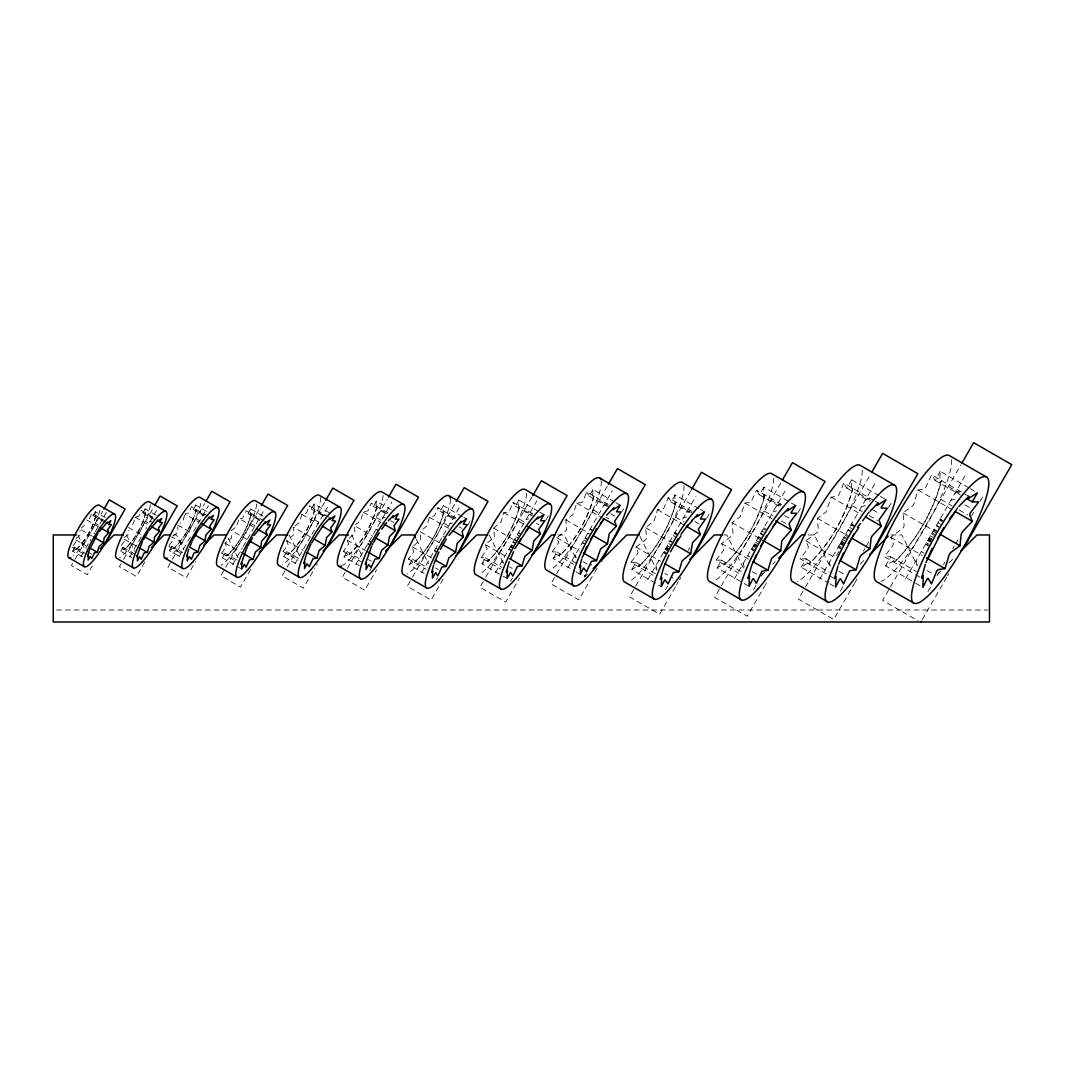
<?xml version="1.0" encoding="UTF-8"?>
<svg xmlns="http://www.w3.org/2000/svg" width="1065" height="1065" viewBox="0 0 1065 1065"><rect width="100%" height="100%" fill="white"/><g stroke="black" fill="none" stroke-linecap="round" stroke-linejoin="round"><path stroke-width="0.75" stroke-dasharray="5 3.75" d="M105.222 517.47L95.344 511.772L95.144 516.658L95.877 515.593C92.588 528.426 85.546 540.341 76.187 549.686L76.747 548.528L72.62 551.151L82.484 556.849M156.275 515.274L145.146 508.857L144.933 514.102L145.719 512.957C142.178 526.749 134.603 539.569 124.552 549.62L125.151 548.369L120.704 551.191L131.834 557.607M206.65 511.4L195.614 505.023L195.374 510.681L196.226 509.443C192.419 524.273 184.272 538.051 173.462 548.874L174.101 547.516L169.335 550.552L180.371 556.928M263.028 516.059L250.634 508.91L250.382 514.981L251.287 513.649C247.2 529.598 238.44 544.415 226.805 556.05L227.511 554.599L222.372 557.86L241.662 568.99M329.365 512.771L314.162 503.998L313.882 510.521L314.867 509.097C310.474 526.256 301.049 542.178 288.548 554.679L289.294 553.121L283.769 556.622L297.601 564.61M391.374 509.802L376.264 501.082L375.958 508.005L376.997 506.487C372.351 524.672 362.366 541.553 349.107 554.812L349.892 553.148L344.048 556.875L359.158 565.595M462.45 516.631L443.266 505.555L442.947 512.904L444.052 511.293C439.113 530.57 428.529 548.462 414.485 562.506L415.323 560.762L409.12 564.703L424.19 573.409M538.357 511.36L518.788 500.057L518.442 507.978L519.627 506.248C514.302 527.069 502.866 546.385 487.703 561.561L488.609 559.671L481.913 563.931L501.482 575.22M614.478 501.895L592.992 489.487L592.633 498.061L593.911 496.184C588.146 518.695 575.779 539.596 559.365 556.01L560.35 553.96L553.108 558.566L574.594 570.973M698.853 508.644L675.024 494.879L674.624 504.158L676.009 502.134C669.779 526.483 656.399 549.087 638.654 566.833L639.706 564.623L631.878 569.602L661.312 586.602M795.688 505.502L763.858 487.118L763.432 497.142L764.923 494.959C758.187 521.291 743.716 545.746 724.519 564.943L725.664 562.546L717.198 567.938L749.028 586.322M878.945 495.571L851.681 479.836L851.215 490.685L852.839 488.316C845.543 516.805 829.901 543.243 809.134 564.011L810.372 561.428L801.213 567.246L828.477 582.994M968.844 487.837L940.195 471.289L939.689 483.031L941.447 480.461C933.566 511.267 916.632 539.875 894.174 562.347L895.519 559.538L885.601 565.835L914.263 582.382M152.668 516.978L141.312 510.415L138.929 516.152L135.228 517.231L133.365 523.447L130.636 525.937M184.551 515.38L182.94 520.718L180.012 523.408M238.733 520.039L236.284 526.882L231.411 530.437L247.107 539.502M328.752 517.111L309.396 505.942L306.427 513.064L301.834 514.422L299.518 522.143L294.805 526.19M387.993 512.837L371.206 503.146L368.051 510.694L363.178 512.132L360.729 520.306L355.457 524.819M455.714 518.029L437.901 507.752L434.573 515.753L429.408 517.27L426.799 525.937L421.221 530.716M532.567 513.716L512.997 502.414L509.389 511.067L508.538 512.025L503.812 512.704L501.003 522.063L493.707 528.16L494.44 536.933L485.374 544.641L487.144 549.061L481.061 557.727L500.63 569.029M608.235 504.451L586.735 492.043L582.835 501.389L581.903 502.427L576.804 503.159L572.744 514.861L565.861 519.88L566.66 529.372L565.861 530.956L556.862 537.705L558.779 542.498L552.189 551.87L573.689 564.277M692.077 511.4L668.248 497.648L664.028 507.752L663.029 508.884L657.504 509.682L654.216 520.639L645.683 527.761L646.535 538.025L645.67 539.742L635.938 547.037L638.015 552.216L637.536 553.654L630.879 562.36L655.468 576.551M781.537 504.544L756.523 490.1L750.878 502.267L744.914 503.119L740.162 516.805L732.121 522.675L733.053 533.778L732.108 535.642L721.577 543.536L723.827 549.127L723.308 550.685L716.119 560.097L741.134 574.541M873.886 500.47L843.746 483.071L838.821 494.906L837.649 496.223L831.193 497.142L826.054 511.946L817.361 518.296L818.359 530.303L817.348 532.314L805.952 540.847L808.388 546.904L807.829 548.582L800.041 558.766L833.522 578.095M968.87 496.29L931.622 474.79L925.019 489.008L918.03 490.02L913.877 503.878L912.479 506.021L903.067 512.891L904.158 525.884L903.053 528.054L890.739 537.293L893.362 543.842L892.763 545.653L884.349 556.662L914.436 574.035M95.877 515.593C92.442 528.373 85.653 540.434 76.187 549.686M124.179 541.34L120.145 547.077L132.885 554.439M145.719 512.957C142.031 526.696 134.722 539.662 124.552 549.62M196.226 509.443C192.259 524.22 184.405 538.158 173.462 548.874M251.287 513.649C247.027 529.545 238.587 544.535 226.805 556.05M314.867 509.097C310.288 526.177 301.209 542.298 288.548 554.679M376.997 506.487C372.151 524.592 362.526 541.686 349.107 554.812M444.052 511.293C438.913 530.49 428.702 548.608 414.485 562.506M519.627 506.248C514.076 526.975 503.053 546.545 487.703 561.561M593.911 496.184C587.907 518.602 575.979 539.769 559.365 556.01M676.009 502.134C669.512 526.376 656.626 549.26 638.654 566.833M764.923 494.959C757.894 521.184 743.956 545.946 724.519 564.943M852.839 488.316C845.237 516.685 830.154 543.456 809.134 564.011M941.447 480.461C933.22 511.147 916.912 540.101 894.174 562.347M105.888 521.371L91.776 513.237L89.553 518.562L86.119 519.574L101.628 528.533M208.048 516.272L191.487 506.714L188.918 512.877L184.951 514.049L198.742 522.01M264.107 521.051L246.201 510.721L242.78 518.083L239.159 518.602L257.064 528.932M95.344 511.772L93.161 515.513L91.776 513.237M145.146 508.857L143.163 512.731L141.312 510.415M195.614 505.023L193.471 509.203L191.487 506.714M250.634 508.91L248.331 513.383L246.201 510.721M314.162 503.998L311.233 509.003L309.396 505.942M376.264 501.082L373.629 506.195L371.206 503.146M443.266 505.555L440.484 510.974L437.901 507.752M518.788 500.057L515.779 505.902L512.997 502.414M592.992 489.487L589.158 496.05L586.735 492.043M675.024 494.879L671.496 501.721L668.248 497.648M763.858 487.118L759.358 494.799L756.523 490.1M851.681 479.836L846.821 488.143L843.746 483.071M940.195 471.289L935.736 479.956L934.937 480.275L931.622 474.79M72.66 563.305L71.382 565.515L87.237 574.674L92.269 565.954M74.963 559.311L102.693 511.28M80.967 556.502L85.2 549.154M85.706 548.275L90.844 539.369M93.933 534.031L94.745 532.62M95.424 531.462L106.394 512.451M121.144 563.571L119.373 566.647L136.427 576.485L145.133 561.401M123.593 559.338L153.506 507.539M129.677 556.942L137.252 543.829M138.596 541.513L142.777 534.257M145.945 528.773L146.65 527.548M149.659 522.356L157.034 509.576M170.28 563.052L167.897 567.166L186.242 577.749L195.601 561.535M172.437 559.311L204.6 503.612M178.987 556.742L186.455 543.789M187.853 541.366L191.86 534.444M193.644 531.329L208.394 505.808M223.703 570.76L220.841 575.726L240.557 587.108L250.847 569.256M225.713 567.272L260.286 507.379M232.742 564.503L242.287 547.982M243.179 546.425L264.373 509.736M284.874 571.08L282.118 575.846L303.325 588.08L314.814 568.191M287.151 567.126L324.545 502.361M294.925 563.784L310.581 536.68M311.938 534.337L328.939 504.89M316.611 565.062L317.144 564.144M345.206 572.185L342.291 577.23L364.762 590.21L376.571 569.762M347.363 568.457L387.261 499.339M355.87 564.45L391.92 502.028M369.688 570.96L371.272 568.217M410.158 581.277L407.256 586.283L431.085 600.034L444.917 576.072M412.634 576.99L454.928 503.718M421.647 572.744L459.854 506.567M436.291 579.626L437.462 577.603M468.187 524.379L469.732 521.717M483.244 581.45L479.902 587.241L505.622 602.084L519.56 577.949M485.72 577.163L532.42 496.263M495.438 572.611L536.707 501.136M510.521 581.317L512.518 577.869M545.706 520.386L548.475 515.58M554.546 577.523L550.938 583.78L578.761 599.848L594.35 572.837M556.622 573.928L607.742 485.387M567.752 567.951L612.375 490.659M584.059 577.376L586.815 572.611M590.982 565.382L591.581 564.33M622.106 511.466L623.584 508.91M594.922 571.852L597.172 567.951M633.901 589.304L629.535 596.879L659.621 614.252L675.929 586.003M635.738 586.123L690.586 491.138M647.72 579.759L695.991 496.157M665.359 589.943L665.745 589.278M666.211 588.466L667.688 585.91M672.028 578.375L672.627 577.35M688.19 550.392L689.854 547.53M706.508 518.668L709.756 513.05M676.488 585.044L677.114 583.966M677.433 583.407L678.485 581.583M679.55 579.746L680.868 577.47M719.381 589.251L714.655 597.438L747.204 616.222L764.843 585.683M721.311 585.91L781.55 481.566M734.318 578.921L786.529 488.489M753.408 589.943L756.616 584.365M761.275 576.311L763.166 573.023M797.911 512.837L801.586 506.487M765.336 584.831L766.467 582.875M803.037 591.235L798.457 599.156L833.669 619.484L854.117 584.059M805.38 587.188L870.824 473.832M819.731 579.134L876.202 481.327M836.637 555.464L838.994 551.39M840.378 591.048L843.587 585.497M863.395 551.177L864.913 548.528M866.125 546.452L869.479 540.634M888.516 507.659L892.31 501.082M854.503 583.407L856.979 579.12M888.676 589.89L882.632 600.341L917.897 620.709M890.42 586.855L960.896 464.793M905.649 578.694L966.714 472.9M927.961 591.581L931.436 585.564M937 575.939L939.21 572.091M943.484 564.69L944.868 562.307M952.669 548.781L954.24 546.065M956.17 542.737L957.808 539.888M971.613 515.979L973.676 512.398M980.04 501.389L984.326 493.96M922.343 619.497L947.264 576.338M947.584 575.779L948.662 573.915M72.62 551.151L74.816 547.743L72.087 547.33L75.841 541.992L74.75 539.263L86.079 545.799M120.704 551.191L123.074 547.53L120.145 547.077M169.335 550.552L171.878 546.611L168.723 546.132L173.062 539.955L171.811 536.8L185.603 544.774M222.372 557.86L225.048 553.174L221.72 553.108L226.392 546.465L225.035 543.07L231.411 538.291L231.638 533.126M283.769 556.622L286.711 552.069L283.077 551.524L288.096 544.375L286.631 540.74L294.1 534.377L293.501 527.148L310.088 536.733M344.048 556.875L347.097 551.537L343.303 551.457L348.628 543.882L347.084 540.022L354.991 533.285L354.352 525.631L372.817 536.294M409.12 564.703L412.421 559.578L408.334 558.965L413.593 552.069L412.328 546.838L420.728 539.702L420.049 531.581L439.233 542.657M481.913 563.931L485.387 557.82L481.061 557.727M553.108 558.566L556.875 551.963L552.189 551.87M631.878 569.602L635.951 562.453L630.879 562.36M717.198 567.938L721.604 560.203L716.119 560.097M801.213 567.246L806.085 559.684L805.979 558.885L800.041 558.766M885.601 565.835L890.766 556.795L884.349 556.662M84.388 525.351L81.193 528.147M587.401 574.341L585.084 576.658L583.647 573.782M761.142 575.686L764.63 572.198M772.777 564.051L775.107 561.721M860.32 564.051L864.98 559.391M937.4 574.514L940.888 571.026M949.035 562.879L954.852 557.062M76.041 538.291L79.888 535.415L80.008 530.45M124.112 537.572L128.519 534.271L128.772 530.383M172.996 535.921L177.735 532.354L177.868 526.616M202.709 515.646L205.026 514.541M322.362 516.272L325.051 514.994M384.944 514.102L387.793 512.731M452.465 519.361L455.501 517.91M528.733 514.954L531.994 513.397M603.749 505.609L607.276 503.918M686.659 512.318L690.479 510.494M776.438 505.981L780.565 503.998M865.286 500.231L869.759 498.101M954.906 493.348L959.751 491.045M149.965 521.823L151.816 521.317M382.601 518.162L385.037 517.51M449.976 523.674L452.572 522.982M526.043 519.614L528.839 518.868M683.504 517.763L686.779 516.898M773.03 511.879L776.571 510.92M861.598 506.607L865.432 505.582M950.925 500.257L955.065 499.139M173.395 534.963L176.524 534.963L183.886 549.673M557.98 534.963L564.237 534.963L575.739 557.967M723.694 534.963L726.823 534.963L744.475 570.281M808.122 534.963L814.366 534.963L830.554 567.339M890.979 534.963L901.922 534.963L917.364 565.861M56.578 610.005L987.801 610.005M970.268 488.662L977.444 492.802M948.369 486.492L959.645 493.002M934.937 480.275L960.444 495.012M965.023 504.89L970.721 508.178M940.874 499.458L952.163 505.981M959.219 510.042L967.672 514.928M918.03 490.02L950.819 508.937M940.129 518.948L942.765 520.466M939.876 519.401L942.498 520.918M939.476 520.093L942.099 521.61M937.959 522.715L940.581 524.233M936.481 525.271L939.117 526.789M936.162 525.817L938.798 527.335M880.369 496.41L886.12 499.725M934.138 529.345L936.761 530.863M933.752 529.997L936.388 531.515M903.067 512.891L934.591 531.089M933.086 531.142L935.722 532.66M932.128 532.82L934.75 534.337M875.323 501.296L878.186 502.946M931.542 533.831L934.165 535.349M859.242 493.894L870.504 500.39M930.424 535.762L933.047 537.279M846.821 488.143L869.865 501.455M929.386 537.559L932.008 539.076M929.079 538.105L931.702 539.622M928.573 538.957L931.209 540.474M928.254 539.516L930.89 541.033M927.815 540.288L930.437 541.805M927.721 540.461L930.344 541.979M872.608 509.722L879.783 513.863M926.404 542.737L929.026 544.255M925.805 543.776L928.427 545.28M925.538 544.228L928.161 545.746M852.32 505.875L862.171 511.573M869.213 515.633L877.667 520.519M831.193 497.142L859.894 513.716M921.292 551.577L923.927 553.094M890.739 537.293L922.263 555.477M851.627 523.9L854.05 525.298M851.374 524.313L853.811 525.724M851.015 524.952L853.438 526.35M927.122 570.547L932.807 573.835M849.617 527.388L852.04 528.786M848.246 529.744L850.682 531.142M847.953 530.25L850.389 531.648M890.766 556.795L916.273 571.519M845.73 534.111L848.153 535.509M915.66 574.754L920.16 577.35M817.361 518.296L847.008 535.415M845.117 535.176L847.54 536.574M844.212 536.72L846.648 538.131M843.68 537.652L846.116 539.05M842.655 539.449L845.077 540.847M915.687 583.207L922.849 587.347M770.847 500.111L780.752 505.835M841.696 541.1L844.119 542.511M841.403 541.606L843.826 543.004M759.358 494.799L781.537 507.606M840.937 542.404L843.374 543.802M840.644 542.91L843.067 544.322M840.232 543.629L842.668 545.027M840.139 543.776L842.575 545.187M838.927 545.879L841.363 547.29M784.532 515.513L789.844 518.588M838.381 546.851L840.804 548.249M838.128 547.264L840.565 548.675M764.444 511.2L772.937 516.099M781.43 520.998L787.088 524.273M744.914 503.119L775.373 520.705M805.952 540.847L834.654 557.421M763.805 527.854L766.055 529.159M838.994 571.253L844.731 574.567M763.246 528.826L765.482 530.13M761.941 531.076L764.191 532.38M805.979 558.885L829.023 572.198M760.69 533.259L762.926 534.55M760.41 533.725L762.66 535.029M758.679 536.733L760.916 538.038M758.347 537.293L760.596 538.597M732.121 522.675L758.613 537.971M757.787 538.278L760.024 539.582M756.456 540.567L758.706 541.872M829.901 583.82L835.652 587.135M700.251 509.443L704.458 511.879M755.511 542.231L757.748 543.523M754.619 543.762L756.869 545.054M754.353 544.228L756.603 545.52M753.927 544.961L756.177 546.265M753.647 545.44L755.897 546.731M753.275 546.092L755.431 547.53M681.48 506.9L691.518 512.691M752.063 548.182L754.313 549.487M670.87 501.988L689.468 512.718M751.557 549.074L753.794 550.365M751.331 549.46L753.581 550.751M694.873 521.57L698.92 523.9M747.71 555.744L749.946 557.035M721.577 543.536L748.589 559.125M675.569 517.151L684.156 522.103M657.504 509.682L685.541 525.87M752.13 571.639L757.441 574.701M674.97 532.54L677.047 533.738M674.771 532.899L676.847 534.111M721.604 560.203L742.491 572.264M674.451 533.445L676.528 534.643M673.253 535.522L675.33 536.72M615.916 502.72L620.203 505.196M670.231 540.754L672.308 541.952M669.938 541.273L672.015 542.471M598.969 500.59L608.701 506.208M645.683 527.761L669.632 541.579M589.158 496.05L607.356 506.567M668.647 543.509L670.724 544.708M667.302 545.839L669.379 547.037M610.791 513.836L614.958 516.232M666.477 547.25L668.554 548.448M666.237 547.676L668.314 548.874M665.838 548.369L667.915 549.567M665.585 548.795L667.662 549.993M665.239 549.407L667.316 550.605M593.498 510.068L600.447 514.089M606.012 517.297L608.794 518.908M664.121 551.337L666.197 552.535M663.655 552.163L665.718 553.361M663.442 552.522L665.519 553.72M576.804 503.159L602.59 518.056M635.938 547.037L660.606 561.282M590.29 528.919L592.207 530.037M590.05 529.332L591.967 530.437M664.919 573.449L667.609 575.007M565.861 519.88L588.825 533.139M587.8 533.219L589.717 534.324M635.951 562.453L655.454 573.716M585.098 537.905L587.015 539.01M539.755 512.159L543.949 514.581M584.871 538.304L586.788 539.409M583.873 540.022L585.79 541.127M582.475 542.444L584.392 543.549M582.289 542.777L584.206 543.882M524.313 510.321L532.886 515.274M515.234 506.128L531.741 515.66M536.52 523.301L539.09 524.792M556.862 537.705L579.773 550.938M519.254 519.081L526.39 523.208M503.812 512.704L527.574 526.416M583.101 561.814L587.254 564.21M556.875 551.963L575.752 562.866M518.562 532.553L520.346 533.578M518.296 533.019L520.079 534.044M517.27 534.79L519.054 535.815M516.059 536.893L517.843 537.918M576.032 571.798L580.319 574.275M514.688 539.276L516.472 540.288M514.435 539.715L516.206 540.74M493.707 528.16L515.367 540.661M513.33 541.619L515.114 542.644M512.944 542.298L514.715 543.323M463.821 517.43L466.563 519.014M511.48 544.827L513.263 545.852M511.28 545.187L513.05 546.212M510.721 546.145L512.491 547.17M510.428 546.664L512.198 547.69M510.361 546.784L512.132 547.796M509.07 549.021L510.841 550.046M508.884 549.327L510.654 550.352M448.378 515.061L455.381 519.108M439.978 511.187L453.823 519.174M459.241 526.829L461.917 528.373M485.374 544.641L506.341 556.742M443.692 523.181L449.297 526.416M429.408 517.27L448.591 528.346M509.629 566.926L512.198 568.404M485.387 557.82L501.908 567.352M442.814 536.081L444.464 537.026M502.88 576.032L507.073 578.455M381.084 510.042L386.702 513.29M373.163 506.381L385.583 513.556M390.802 520.838L393.677 522.502M435.798 548.235L437.449 549.181M434.64 550.246L436.277 551.191M434.267 550.898L435.904 551.843M376.664 517.697L382.282 520.945M363.178 512.132L381.044 522.436M412.328 546.838L431.525 557.914M376.225 529.198L377.769 530.09M376.065 529.465L377.622 530.37M435.532 567.898L438.208 569.442M412.341 559.045L427.544 567.818M408.334 558.965L426.146 569.243M369.409 541.007L370.953 541.912M369.222 541.34L370.766 542.231M318.715 512.451L324.372 515.726M311.233 509.003L323.8 516.245M368.117 543.23L369.675 544.135M367.771 543.842L369.315 544.748M367.611 544.122L369.169 545.014M314.548 519.68L320.206 522.942M347.084 540.022L365.362 550.578M301.834 514.422L318.422 523.993M368.423 559.578L371.312 561.242M347.097 551.537L360.889 559.498M343.303 551.457L361.168 561.774M254.868 516.778L259.088 519.214M247.919 513.556L260.219 520.665M286.631 540.74L303.219 550.312M250.994 523.487L255.214 525.924M286.645 551.59L299.212 558.845M283.077 551.524L298.28 560.297M199.554 512.345L203.788 514.794M193.084 509.363L203.934 515.62M195.947 518.588L200.18 521.038M225.035 543.07L241.555 552.615M177.735 525.058L191.54 533.019M225.048 553.174L237.349 560.27M221.72 553.108L236.869 561.854M148.807 515.66L153.08 518.122M142.803 512.877L156.062 520.532M145.466 521.464L148.301 523.101M135.228 517.231L148.408 524.845M171.811 546.199L182.661 552.455M168.723 546.132L182.528 554.106M128.532 527.481L142.43 535.509M98.752 518.109L102.719 520.399M93.161 515.513L105.382 522.569M124.392 539.21L136.187 546.012M95.637 523.501L98.273 525.032M123.021 547.144L136.28 554.798M81.299 529.917L92.309 536.267M87.184 551.537L91.444 554M74.763 547.383L86.984 554.439M72.087 547.33L83.376 553.84M640.012 536.427L656.932 570.281M489.194 534.963L503.572 563.718M416.309 539.276L428.529 563.718M351.623 534.963L361.767 555.264M289.081 534.963L300.689 558.166M228.003 537.865L238.147 558.166M126.495 534.963L134.589 551.151M77.852 534.963L84.934 549.141M916.06 560.656L917.165 564.796M829.355 562.453L830.394 566.287M743.224 563.505L744.169 567.046M655.947 565.502L656.825 568.777M575.353 554.785L576.165 557.807M502.48 560.43L503.226 563.225M862.184 470.277A67.295 13.991 -60 0 1 837.676 532.047A67.295 13.991 -60 0 1 797.086 581.636M773.563 478.278A62.209 12.94 -60 0 1 750.905 535.389A62.209 12.94 -60 0 1 713.377 581.237M683.903 485.667A57.523 11.955 -60 0 1 663.801 538.224A57.523 11.955 -60 0 1 628.35 581.903M601.206 480.967A53.183 11.063 -60 0 1 582.622 529.558A53.183 11.063 -60 0 1 549.846 569.948M526.469 493.308A49.163 10.224 -60 0 1 508.391 538.491A49.163 10.224 -60 0 1 478.891 574.448M200.806 503.332A35.038 7.282 -60 0 1 170.453 555.89M256.532 504.051A37.688 7.828 -60 0 1 243.286 537.293A37.688 7.828 -60 0 1 221.121 565.382M150.245 504.65A32.589 6.776 -60 0 1 138.796 533.405A32.589 6.776 -60 0 1 119.626 557.701M99.83 510.308A30.313 6.297 -60 0 1 73.592 555.77M320.432 497.501A40.523 8.427 -60 0 1 307.146 532.993A40.523 8.427 -60 0 1 282.425 564.73M450.375 499.312A45.529 9.465 -60 0 1 434.387 539.862A45.529 9.465 -60 0 1 407.269 573.982M382.974 495.545A42.946 8.933 -60 0 1 367.891 533.445A42.946 8.933 -60 0 1 342.611 565.448M951.444 459.641A72.779 15.136 -60 0 1 926.004 526.137A72.779 15.136 -60 0 1 881.141 581.41"/><path stroke-width="1.5" d="M97.967 533.179L89.42 549.82L87.61 556.289L88.342 555.224L88.129 560.11L90.312 556.356L91.697 558.646L94.452 552.722L97.354 552.309L99.085 546.531L103.585 542.777L104.104 537.958L108.723 532.62L107.632 529.891L111.386 524.552L108.71 524.499L110.867 520.732L106.74 523.354L107.285 522.183L98.885 532.021M142.55 541.113L136.826 556.715L137.611 555.571L137.385 560.816L139.741 556.795L141.219 559.258L144.188 552.881L147.303 552.429L149.167 546.225L154.012 542.192L154.571 537L159.537 531.262L158.352 528.333L162.399 522.582L159.47 522.143L161.827 518.482L157.394 521.304L157.993 520.053L148.954 530.623M188.758 549.021L186.668 556.489L187.507 555.264L187.267 560.909L189.41 556.742L191.394 559.218L193.963 553.068L197.93 551.896L199.94 545.213L205.146 540.874L205.745 535.309L211.083 529.132L209.818 525.977L214.158 519.8L211.016 519.321L213.546 515.38L208.78 518.415L209.419 517.071L198.636 529.784M247.067 547.33L241.01 564.237L241.915 562.919L241.662 568.99L244.378 564.33L246.095 567.179L249.516 559.817L253.124 559.298L255.28 552.109L260.872 547.45L261.524 541.459L267.262 534.816L265.904 531.435L270.577 524.792L267.248 524.726L269.924 520.039L264.786 523.301L265.478 521.85L253.883 535.522M305.908 555.863L303.818 563.491L304.79 562.067L304.51 568.604L306.986 563.784L309.289 566.66L312.964 558.739L316.851 558.18L319.167 550.459L325.184 545.44L326.516 537.719L332.04 531.861L330.576 528.213L335.595 521.078L331.961 520.519L334.903 515.966L329.378 519.467L330.123 517.91L323.867 524.339L311.752 542.857M371.658 546.172L365.282 564.144L366.32 562.639L366.027 569.562L368.65 564.45L371.086 567.499L374.987 559.098L379.1 558.513L381.563 550.325L387.94 545.014L389.351 536.827L395.208 530.623L394.01 525.684L398.976 519.174L395.195 519.108L398.243 513.769L392.386 517.484L393.185 515.833L388.272 520.798M433.588 565.275L431.631 572.411L432.736 570.813L432.417 578.149L435.705 572.531L437.782 575.965L441.908 567.073L446.275 566.434L448.884 557.767L455.634 552.136L457.138 543.456L463.355 536.866L462.09 531.635L467.349 524.752L463.262 524.126L466.563 519.014L460.36 522.955L461.198 521.198L449.031 535.389M509.163 561.774L506.221 572.251L507.406 570.52L507.073 578.455L510.614 572.384L512.864 576.085L517.324 566.487L522.036 565.808L524.845 556.436L532.154 550.352L533.765 540.98L540.474 533.871L538.704 529.438L544.801 520.772L540.461 520.692L543.949 514.581L537.253 518.841L538.158 516.938L530.556 524.739L514.861 548.715M581.756 558.992L579.4 567.578L580.691 565.701L580.319 574.275L583.58 567.951L586.589 571.732L591.408 561.335L596.52 560.603L600.58 548.901L607.449 543.882L609.207 533.751L616.462 526.057L614.545 521.278L621.121 511.906L616.435 511.812L620.203 505.196L612.961 509.802L613.946 507.752L606.651 515.14M668.966 555.038L663.761 567.086L660.327 579.347L661.711 577.323L661.312 586.602L664.84 579.759L668.088 583.833L673.306 572.597L678.831 571.798L682.119 560.842L690.652 553.72L692.556 542.764L700.397 534.444L698.32 529.265L705.456 519.121L700.384 519.028L704.458 511.879L696.63 516.858L697.682 514.635L692.05 520.346M766.667 535.615L751.677 565.209L747.963 578.481L749.454 576.285L749.028 586.322L752.835 578.921L753.527 578.641L756.363 583.327L762.008 571.173L767.971 570.308L771.526 558.459L780.765 550.765L781.83 540.86L791.308 529.904L789.059 524.299L789.578 522.755L796.766 513.343L791.282 513.237L791.189 512.491L795.688 505.502L787.221 510.88L788.366 508.484L778.741 518.349L760.583 546.145M837.955 565.981L834.481 578.654L836.105 576.285L835.652 587.135L839.766 579.12L840.511 578.827L843.573 583.9L849.67 570.747L856.127 569.815L859.974 556.995L861.266 555.025L869.972 548.675L871.117 537.971L872.182 535.855L881.367 526.11L878.945 520.053L887.278 508.191L881.354 508.085L881.234 507.286L886.12 499.725L876.948 505.542L878.186 502.946L870.105 511.133M925.352 564.463L921.598 578.175L923.355 575.606L922.849 587.347L927.309 578.681L928.108 578.362L931.422 583.846L936.761 571.053L938.025 569.629L945.014 568.617L949.168 554.759L950.566 552.615L959.978 545.746L961.216 534.164L962.374 531.888L972.305 521.344L969.683 514.794L970.282 512.984L978.695 501.974L972.278 501.841L966.621 498.566M433.988 563.838L438.94 551.976M582.156 557.567L596.56 528.613M191.78 542.045L189.743 547.157L197.93 551.896M510.534 559.165L513.516 551.683M584.073 553.414L586.842 546.478M753.421 561.907L756.257 554.812M843.453 553.054L838.514 564.304M925.951 562.653L932.115 548.462M197.957 530.809L193.537 538.637M252.538 537.865L247.626 546.199M379.14 532.673L373.709 542.271M446.315 539.05L440.378 549.5M518.868 542.684L520.798 538.81M670.431 551.816L678.245 538.464M853.984 533.765L840.391 560.736L856.127 569.815M943.71 527.574L927.988 558.792M192.286 540.767L192.818 539.715M310.927 544.095L306.241 554.852M372.191 544.867L372.83 543.589M103.971 509.07L109.296 499.858L125.151 509.017L104.596 544.614M154.864 505.183L160.136 496.037L177.189 505.875L155.091 544.162M206.064 501.082L211.735 491.245L230.067 501.828L206.304 542.99M261.351 505.542L267.967 494.08L287.683 505.462L262.123 549.726M325.69 500.377L332.799 488.063L354.006 500.297L327.448 546.305M388.472 497.248L396.02 484.189L418.492 497.155L390.336 545.919M456.219 501.495L464.207 487.65L488.023 501.402L458.19 553.094M532.766 495.664L541.406 480.714L567.126 495.571L533.778 553.321M608.328 484.375L617.46 468.573L645.284 484.628L601.153 561.055M691.385 489.74L701.476 472.261L731.575 489.634L692.57 557.195M782.389 480.102L792.466 462.649L825.029 481.447L782.828 554.519M871.729 472.248L882.632 453.37L917.844 473.699L872.208 552.735M961.881 463.089L973.676 442.667L1011.75 464.66L963.758 547.783M920.719 622.333L921.358 621.215M386.542 522.635L381.696 529.212M680.974 534.244L688.176 524.726M862.57 520.905L867.056 514.754M937.772 538.224L957.608 507.832M147.955 531.874L143.442 539.782M590.489 539.516L604.015 518.881L600.341 523.541M675.117 544.748L681.028 535.708M858.709 527.601L848.139 543.683M526.004 531.009L528.972 527.228M772.99 526.283L776.758 521.504M857.485 527.361L860.533 523.487M949.408 518.975L955.278 511.52M686.938 526.669L692.317 520.652M867.775 513.61L868.96 512.292M958.873 506.407L968.87 496.29L967.526 499.099L977.444 492.802L972.278 501.841M100.217 548.728L113.995 534.963L123.367 534.963M151.51 547.463L164.01 534.963L170.267 534.963M203.814 545.2L214.038 534.963L226.552 534.963M259.328 552.216L276.58 534.963L287.523 534.963M323.014 551.058L339.109 534.963L348.495 534.963M385.543 551.058L401.651 534.963L414.152 534.963L415.59 537.838M455.847 555.81L476.681 534.963L487.624 534.963M532.047 554.652L551.723 534.963L554.852 534.963M593.192 568.55L626.766 534.963L639.28 534.963M689.88 559.391L714.322 534.963L722.137 534.963M778.595 558.233L801.865 534.963L804.994 534.963M869.639 554.745L888.25 536.121M960.67 551.244L976.964 534.963L989.465 534.963L989.465 621.987L53.25 621.987L53.25 534.963L76.214 534.963M986.536 477.04A72.779 15.136 -60 0 0 920.599 565.036A72.779 15.136 -60 0 0 943.297 578.135A72.779 15.136 -60 0 0 986.536 477.04L949.288 455.54A72.779 15.136 -60 0 0 899.792 511A72.779 15.136 -60 0 0 876.508 581.596L913.757 603.096M955.105 511.426L972.305 521.344M894.52 485.147A67.295 13.991 -60 0 0 833.562 566.5A67.295 13.991 -60 0 0 854.556 578.615A67.295 13.991 -60 0 0 894.52 485.147L860.094 465.272A67.295 13.991 -60 0 0 814.326 516.552A67.295 13.991 -60 0 0 792.799 581.81L827.239 601.698M939.916 534.164L959.978 545.746M865.579 517.004L881.367 526.11M926.39 557.874L945.014 568.617M803.463 492.03L771.632 473.645A62.209 12.94 -60 0 0 729.325 521.065A62.209 12.94 -60 0 0 709.41 581.41L741.253 599.781M851.308 537.905L869.972 548.675M776.079 521.118L791.308 529.904M711.646 499.418A57.523 11.955 -60 0 0 659.541 568.963A57.523 11.955 -60 0 0 677.473 579.32A57.523 11.955 -60 0 0 711.646 499.418L682.212 482.432A57.523 11.955 -60 0 0 643.087 526.256A57.523 11.955 -60 0 0 624.689 582.049L654.123 599.049M762.766 540.368L780.765 550.765M752.742 561.521L767.971 570.308M686.379 526.35L700.397 534.444M599.635 477.972L626.859 493.681A53.183 11.063 -60 0 1 595.268 567.552A53.183 11.063 -60 0 1 578.681 557.98A53.183 11.063 -60 0 1 626.859 493.681M675.237 544.814L690.652 553.72M603.562 518.615L616.462 526.057M664.813 563.705L678.831 571.798M550.099 503.931A49.163 10.224 -60 0 0 505.555 563.385A49.163 10.224 -60 0 0 520.878 572.238A49.163 10.224 -60 0 0 550.099 503.931L524.925 489.407A49.163 10.224 -60 0 0 491.498 526.882A49.163 10.224 -60 0 0 475.762 574.567L500.923 589.091M593.125 535.615L607.449 543.882M583.62 553.161L596.52 560.603M527.894 526.603L540.474 533.871M448.951 495.704L472.248 509.15M518.162 542.285L532.154 550.352M573.676 585.79L546.465 570.081A53.183 11.063 -60 0 1 565.835 514.502A53.183 11.063 -60 0 1 600.9 479.636M509.456 558.539L522.036 565.808M452.385 530.543L463.355 536.866M403.608 504.464A42.946 8.933 -60 0 0 364.696 556.396A42.946 8.933 -60 0 0 378.088 564.13A42.946 8.933 -60 0 0 403.608 504.464L381.629 491.777A42.946 8.933 -60 0 0 349.679 529.398A42.946 8.933 -60 0 0 341.412 566.061M441.935 544.215L455.634 552.136M384.225 524.273L395.208 530.623M435.319 560.11L446.275 566.434M339.961 507.193L319.234 495.225A40.523 8.427 -60 0 0 291.677 526.097A40.523 8.427 -60 0 0 278.711 565.395L299.451 577.376M375.572 537.878L387.94 545.014M368.117 552.163L379.1 558.513M322.362 526.27L332.04 531.861M426.732 588.013L403.422 574.554A45.529 9.465 -60 0 1 421.034 525.285A45.529 9.465 -60 0 1 450.295 498.274M274.624 511.879A37.688 7.828 -60 0 0 240.49 557.434A37.688 7.828 -60 0 0 252.245 564.224A37.688 7.828 -60 0 0 274.624 511.879L255.347 500.75A37.688 7.828 -60 0 0 229.721 529.465A37.688 7.828 -60 0 0 217.659 566.008L236.949 577.15M314.122 539.063L325.184 545.44M338.683 566.167L360.662 578.854M307.173 552.589L316.851 558.18M257.624 529.252L267.262 534.816M217.926 507.792L199.994 497.448A35.038 7.282 -60 0 0 173.928 528.147A35.038 7.282 -60 0 0 167.178 558.047M249.862 541.087L260.872 547.45M201.418 523.554L211.083 529.132M243.486 553.733L253.124 559.298M165.9 511.426L149.22 501.801A32.589 6.776 -60 0 0 127.055 526.629A32.589 6.776 -60 0 0 116.631 558.246L133.311 567.871M195.481 535.309L205.146 540.874M151.19 526.456L159.537 531.262M114.647 514.169A30.313 6.297 -60 0 0 87.197 550.818A30.313 6.297 -60 0 0 96.649 556.276A30.313 6.297 -60 0 0 114.647 514.169L99.138 505.209A30.313 6.297 -60 0 0 76.6 531.768A30.313 6.297 -60 0 0 70.756 557.634M144.281 536.574L154.012 542.192M164.955 558.14L182.887 568.497M138.969 547.623L147.303 552.429M100.256 527.734L108.723 532.62M93.72 537.08L103.585 542.777M90.312 548.235L97.354 552.309M68.826 557.714L84.335 566.66M758.293 588.586A62.209 12.94 -60 0 0 805.313 495.545A62.209 12.94 -60 0 0 753.488 553.6A62.209 12.94 -60 0 0 758.293 588.586M192.485 562.187A35.038 7.282 -60 0 0 218.964 509.776A35.038 7.282 -60 0 0 189.783 542.484A35.038 7.282 -60 0 0 192.485 562.187M142.231 562.001A32.589 6.776 -60 0 0 166.872 513.263A32.589 6.776 -60 0 0 139.728 543.683A32.589 6.776 -60 0 0 142.231 562.001M310.541 570.068A40.523 8.427 -60 0 0 341.159 509.483A40.523 8.427 -60 0 0 307.412 547.29A40.523 8.427 -60 0 0 310.541 570.068M439.193 579.799A45.529 9.465 -60 0 0 473.606 511.719A45.529 9.465 -60 0 0 435.678 554.213A45.529 9.465 -60 0 0 439.193 579.799"/></g></svg>
